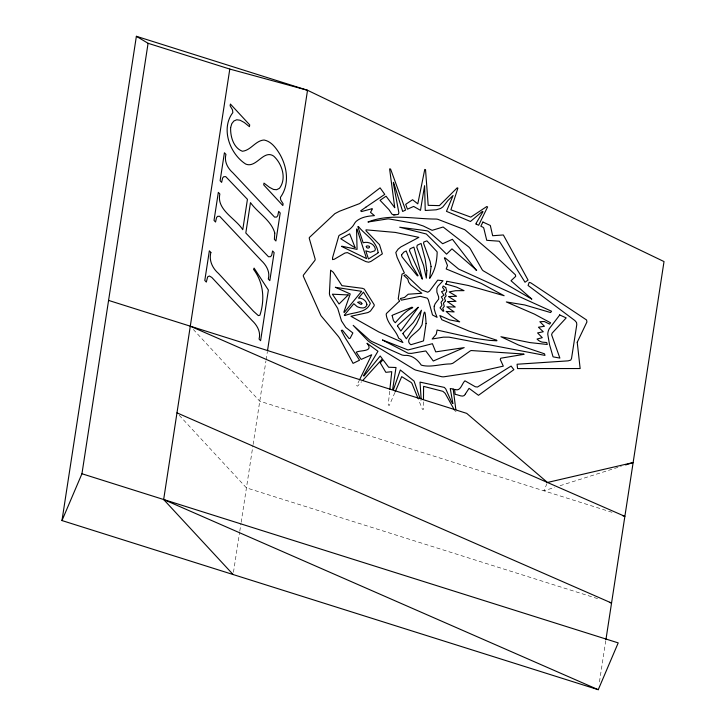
<?xml version="1.0" encoding="UTF-8"?>
<svg xmlns="http://www.w3.org/2000/svg" width="726" height="726" viewBox="0 0 726 726"><rect width="100%" height="100%" fill="white"/><g stroke="black" fill="none" stroke-linecap="round" stroke-linejoin="round"><path stroke-width="0.54" stroke-dasharray="3.63 2.72" d="M423.458 401.841L423.385 409.482L422.478 409.355L418.403 399.4M389.671 391.25L388.219 404.999L389.345 405.417L394.826 392.666M233.463 572.315L239.607 532.312M239.78 531.205L240.978 523.428M241.15 522.312L252.929 445.646M253.102 444.53L265.943 360.931M266.115 359.815L267.313 351.983M599.44 681.923L605.756 640.813M547.005 483.516L543.892 490.812L554.646 487.409M359.615 379.68L356.684 385.697L357.582 386.15L361.639 381.704M560.018 485.712L621.311 466.301M456.091 411.569L454.839 410.771M420.69 400.425L421.252 400.498M611.991 512.293L259.754 401.197L193.343 329.477M597.598 598.623L246.441 487.863L177.743 413.675"/><path stroke-width="1.09" d="M423.476 399.282L423.594 386.368L442.924 391.341L445.165 393.347L454.44 410.063M389.871 389.399L391.75 371.694L385.833 372.32L380.233 362.828L383.019 359.769L388.646 367.238L396.024 367.501L392.675 389.272M341.71 246.187L357.074 249.372L356.548 229.008L357.01 229.062L366.557 258.61L341.674 246.468M136.379 36.3L148.077 43.297L81.947 473.751L618.207 642.891L598.242 689.7L61.982 520.56L136.379 36.3L307.525 90.278L664.018 261.569L605.92 639.697M233.128 574.538L163.659 499.524L229.797 69.07L148.077 43.297M267.486 350.867L307.525 90.278L229.797 69.07M393.438 389.662L400.325 369.979L414.074 381.105L420.045 398.538M61.982 520.56L81.947 473.751M395.171 391.868L401.705 376.649L411.052 382.393A6.062 3.748 23.1 0 1 412.005 383.537L417.904 398.157M360.032 378.818L371.73 354.733L361.185 359.415A332.018 205.322 23.1 0 1 357.428 353.979L356.212 352.192C360.677 349.905 374.071 352.11 367.102 343.307M365.85 207.191L360.686 210.839L361.466 211.575L372.275 208.652A6.47 4.002 23.1 0 1 372.129 209.469L371.549 210.504A20.21 12.496 23.1 0 0 371.204 211.048L370.505 212.355L374.435 215.64C368.155 215.994 361.412 217.029 356.402 221.149A22.978 14.211 23.1 0 0 354.342 223.826C351.275 229.516 345.131 232.238 339.677 235.07A8.44 5.218 23.1 0 0 338.824 235.841L332.562 257.685L332.544 259.599L334.278 259.246L344.923 253.056L347.391 252.603L365.822 261.578L368.636 262.222L370.922 261.433L382.357 253.855L379.516 244.689L366.004 230.777L366.049 229.833L395.289 232.42L418.893 237.357L400.888 246.913L398.066 249.2L395.797 252.53L397.149 257.449L404.391 273.003L402.004 274.11L398.229 298.722L399.599 301.208A14.947 9.247 23.1 0 0 398.202 302.306L386.541 313.405A6.343 3.92 23.1 0 0 386.205 314.485C387.158 323.732 395.57 329.649 398.574 338.007A2.142 1.325 23.1 0 0 398.774 338.325L400.888 339.614L402.876 342.527L378.854 331.982L350.921 316.264L367.029 312.761A13.513 8.358 23.1 0 0 368.354 312.361L370.441 311.064L373.981 306.109A5.627 3.485 23.1 0 0 374.199 305.673L374.171 304.702L364.27 289.084L362.437 288.331L341.955 285.672L333.334 272.332L330.611 270.172L329.413 293.603A18.468 11.425 23.1 0 0 330.167 296.417L337.708 308.405L341.519 320.965L345.757 327.444L352.872 332.971L350.095 338.316L349.106 338.579L342.445 330.185L341.284 330.421A246.831 152.641 23.1 0 0 345.558 338.407L359.533 360.214L353.054 363.372L340.276 339.387A25.773 15.936 23.1 0 0 337.59 335.485L321.645 316.5A18.35 11.353 23.1 0 1 320.901 315.556L303.332 276.234A5.817 3.603 23.1 0 1 303.404 275.154L314.902 260.389A7.723 4.773 23.1 0 0 315.202 259.227L309.285 238.464A7.287 4.51 23.1 0 1 309.358 237.502L334.895 213.635L339.487 211.248L359.66 203.57L380.088 187.852L384.762 194.377L365.759 207.255M382.548 339.995L408.021 349.959L432.406 343.707L435.736 351.883L464.186 347.609L433.295 361.013L425.817 350.957L411.515 353.38L408.257 353.308L382.52 340.04M445.601 284.156A10.264 6.343 23.1 0 0 445.791 283.966L446.254 283.367A7.768 4.801 23.1 0 0 446.662 281.252L468.452 285.527L504.134 295.727L481.166 283.367L446.191 268.965L447.488 265.507L444.394 257.875L444.938 257.775L458.65 269.083L551.569 311.254L550.589 312.552L524.735 304.965L506.312 301.943L534.427 314.113L550.58 322.807L549.591 324.114L544.346 321.518L539.845 321.709L544.436 326.273L538.447 327.217L543.293 331.755L537.576 332.925L542.277 337.681L537.04 339.051L538.393 340.267A6.307 3.902 23.1 0 0 542.485 342.164L546.732 342.536L547.286 344.478L529.935 342.599L500.931 336.719L518.627 345.059L544.527 353.825L544.972 355.395L449.031 337.154L443.35 337.163L432.142 339.015L436.272 334.187L437.07 330.04L473.869 338.28L489.424 340.358L496.838 340.803L496.729 340.349M362.991 380.215L382.375 358.907L380.197 356.012L363.935 376.05L363.408 375.778L377.956 351.257L367.156 343.344M531.722 299.067L483.28 270.825A7.95 4.919 23.1 0 1 482.236 269.809L470.212 248.637A12.669 7.832 23.1 0 0 468.769 246.949L443.132 227.011L432.151 230.333L423.194 225.958L416.016 223.635L388.764 218.898A10.482 6.48 23.1 0 0 386.776 219.043L367.937 222.02C389.753 213.326 413.375 219.016 436.054 219.061A6.879 4.256 23.1 0 1 437.923 219.343L464.586 229.625A7.532 4.655 23.1 0 1 465.711 230.46L494.397 255.035L515.415 274.836L515.696 276.361L511.013 280.744L531.759 299.039M476.664 270.281L451.962 248.855L446.563 254.164L426.307 233.999L399.699 227.22L427.033 230.804A4.147 2.568 23.1 0 1 428.467 231.431L442.642 243.736L452.425 239.299L476.301 270.417M625.612 464.939L633.136 462.553L547.449 482.472L466.7 413.366L108.582 300.41M355.105 247.566L349.687 233.845L340.739 238.727L354.851 247.648M422.423 278.92L413.884 247.112L410.154 248.737L409.437 250.624L422.124 278.975M393.619 214.896L394.862 214.851M394.781 214.86L398.256 214.388L398.892 212.854L393.292 182.879A3.648 2.251 23.1 0 1 393.546 182.317L402.676 211.457L405.589 210.059L390.552 168.995L389.599 168.904L394.744 207.645M394.681 207.645L386.06 196.174L380.043 200.322A15.691 9.701 23.1 0 1 380.288 200.567L388.991 209.669L391.822 213.979A2.968 1.842 23.1 0 0 392.875 214.597L393.782 214.887M559.746 314.975L549.255 328.715A33.215 20.537 23.1 0 0 547.758 334.187L549.509 344.541L553.058 356.856L559.873 358.081L551.606 334.75L552.205 333.071L566.189 317.906L559.555 314.884M452.752 403.502L451.372 401.551A53.797 33.269 23.1 0 1 450.928 400.598L445.818 389.045L444.366 387.421L420 382.112L421.116 398.474M453.378 389.091L450.247 388.519L452.879 403.511M523.873 354.034L471.274 350.54A6.661 4.12 23.1 0 0 470.339 350.867L452.933 363.209A14.157 8.757 23.1 0 1 450.274 363.935C440.746 363.935 430.427 367.792 421.271 365.124C417.432 359.461 411.696 354.724 404.409 355.413A14.647 9.057 23.1 0 1 401.986 354.987L371.984 341.601A9.129 5.645 23.1 0 1 369.815 340.24L353.181 325.357L367.32 340.104A15.682 9.701 23.1 0 0 370.196 342.49L413.711 369.126A6.824 4.22 23.1 0 0 415.816 370.115L441.726 376.73A10.527 6.507 23.1 0 0 443.795 376.812L479.469 371.458L503.309 366.14L500.268 359.461L500.758 358.217L523.963 354.324M445.791 283.966L456.545 287.106L464.041 290.636L455.492 290.727L449.158 291.906L456.572 296.272L448.505 296.553L455.973 301.335L447.388 301.58L455.22 307.034L446.853 306.826L454.149 311.926L446.118 311.436L451.581 316.336L459.694 321.863L449.521 319.857L439.829 315.538L441.816 319.721L469.114 331.129L496.702 340.213M622.736 515.687L624.877 516.358L190.294 326.183M609.413 602.353L611.555 603.034L176.981 412.849M163.659 499.524L598.242 689.7M476.474 224.27L475.73 223.935L483.008 211.665L482.436 211.357L470.466 221.494L446.472 211.339L453.078 195.457L447.996 200.44L442.878 206.901L440.637 208.471L436.217 209.805L425.245 210.476L424.592 185.674L420.499 210.349L413.639 206.429L407.449 209.17L405.68 204.324L412.577 199.723L417.795 203.861L424.755 169.439L425.527 169.63L428.195 205.34L439.375 205.621L457.244 187.789L457.897 188.107L450.91 209.814L470.802 217.119L486.792 206.52L487.609 206.937L478.652 225.251L476.338 224.207M453.196 389.054L455.846 409.645M431.072 266.578L429.665 278.357C435.074 270.816 436.907 261.369 437.17 252.258A3.911 2.423 23.1 0 0 436.998 251.704L426.952 240.869L423.766 242.012L423.594 243.419L430.155 261.541L431.072 266.578M366.267 246.668C367.519 250.47 372.52 245.678 367.202 245.933A7.677 4.746 23.1 0 0 366.476 246.159L366.267 246.668M274.773 233.028L274.392 239.344L275.916 240.987L280.209 213.008L278.693 211.366L277.74 215.686L276.66 217.056L274.591 217.119L232.892 172.824C227.646 168.25 224.016 161.426 225.94 154.402L224.416 152.75L220.114 180.729L221.639 182.38L222.592 178.07L223.653 176.736L225.741 176.627L247.439 199.323L242.765 229.715C235.723 218.399 216.303 209.887 219.851 194.005L218.335 192.354L214.025 220.386L215.549 222.029L216.502 217.709L217.573 216.339L219.642 216.275L261.387 260.616C266.415 265.289 270.253 271.969 268.302 278.993L269.818 280.644L274.129 252.612L272.604 250.969L271.651 255.325L270.58 256.659L268.502 256.768L245.815 233.001L250.479 202.608C257.857 213.045 271.179 220.223 274.773 233.028M230.65 127.486C230.224 136.252 233.4 147.913 242.393 151.253C250.951 150.382 255.507 140.526 264.073 140.018C271.297 141.398 275.944 147.922 279.592 153.785C287.315 166.989 289.792 184.368 280.399 197.408L280.726 199.986L283.122 203.779L282.841 205.558L263.71 184.894L263.983 183.115L269.464 187.308L273.493 189.441L276.633 189.713L279.446 188.315C286.906 178.623 282.078 163.659 273.648 156.081C263.502 149.193 256.351 168.614 245.706 164.049C229.906 153.957 220.432 128.693 232.837 112.63L232.511 109.898L230.133 105.842L230.414 104.054L249.708 124.89L249.435 126.678L244.263 122.503L240.106 120.235L236.74 119.772L233.899 120.988L231.803 123.638L230.65 127.486M335.394 287.324L350.231 293.948L343.825 312.207L344.278 312.416L361.621 291.308L335.394 287.324M426.806 270.68L426.334 278.103L423.612 265.489L416.806 247.257L417.259 245.225L421.062 243.446L425.191 259.209L426.806 270.68M426.062 323.424L423.548 340.666A3.185 1.969 23.1 0 1 423.222 341.002L410.871 344.732C402.758 338.788 419.201 332.091 421.053 326.382A12.224 7.559 23.1 0 0 422.187 324.05C424.129 309.839 425.1 306.744 426.062 323.424M445.483 300.791L443.423 303.187L444.285 306.327L442.733 308.287L443.813 311.018L443.105 311.336L440.029 307.851L441.871 305.464A3.73 2.305 23.1 0 0 441.78 304.829L441.018 302.315L443.014 299.802L441.372 296.889L444.013 295.183L441.544 291.661L444.739 290.391L442.506 287.36L443.25 285.999L445.982 287.75A5.627 3.485 23.1 0 0 446.327 289.474L446.744 291.344L445.328 293.658L446.172 295.899L444.448 297.896L445.483 300.791M397.494 325.938L400.861 331.02L418.339 307.27A9.266 5.726 23.1 0 1 417.976 307.388L397.648 325.457A3.285 2.033 23.1 0 0 397.494 325.938M402.948 333.67L406.342 338.77L416.597 323.714L419.61 317.253L421.452 310.22L413.266 322.589L403.42 332.789A5.617 3.476 23.1 0 0 403.121 333.198L402.948 333.67M366.893 304.375L366.621 305.755L365.024 307.352A6.997 4.329 23.1 0 1 362.446 307.924L360.332 307.715A10.382 6.416 23.1 0 1 357.11 306.635L353.825 303.731L344.315 315.166L344.923 315.583C353.399 311.881 366.294 313.469 370.296 303.459A2.84 1.761 23.1 0 0 370.142 303.032L363.463 292.142L358.481 298.132C362.229 297.841 366.358 300.528 366.893 304.375M577.224 342.264L580.147 368.536L517.547 368.581L517.084 364.243L568.113 360.858L570.718 360.114L571.516 358.526L576.789 324.604L576.535 322.507L574.874 320.565L528.092 285.481L529.154 282.396L530.67 282.768L586.572 319.985L586.926 321.963L577.224 342.264M434.221 306.19L434.193 308.868L435.482 313.333A91.893 56.828 23.1 0 1 436.29 315.374L437.106 317.38L432.514 314.966L428.494 300.437A13.839 8.558 23.1 0 0 428.186 299.539L427.16 298.123L420.254 296.317L401.333 300.165L400.398 298.513L404.509 297.46L408.221 294.221L421.842 293.277L410.653 284.864L408.684 282.196L407.758 279.011L403.91 275.508L405.689 274.691L421.761 289.992L427.759 292.233L429.493 291.144L437.751 280.136L443.005 280.744L437.832 286.398L436.852 288.521L436.889 292.179L438.604 296.707L438.695 299.067L435.119 303.767L434.221 306.19M401.505 254.971L401.995 256.768L405.326 261.015L417.341 275.826L418.076 275.753L411.524 264.863L406.206 250.96L403.837 252.14L401.505 254.971M210.867 252.466C208.752 260.443 212.482 268.266 218.49 273.457L253.546 311.318L258.356 315.619L259.908 315.211C264.954 299.702 263.647 282.668 253.565 269.382L254.091 268.103L268.375 290.046L260.598 340.703L259.073 339.051C261.006 332.009 257.158 325.266 252.122 320.583L211.82 277.45L209.369 275.989L207.654 276.86L206.32 282.087L204.796 280.445L209.351 250.824L210.867 252.466M378.128 252.566L378.092 252.775A2.169 1.343 23.1 0 1 377.919 253.056L368.454 258.964L365.786 250.806L370.369 252.258L374.571 250.897A7.079 4.374 23.1 0 0 375.306 248.891C374.435 243.773 367.628 241.214 363.154 242.774L357.854 226.576L358.426 226.539C365.205 235.042 376.622 240.887 378.128 252.566M392.158 315.619L393.365 320.32A8.875 5.49 23.1 0 0 395.316 322.707C400.471 317.035 405.48 310.728 412.767 307.715L412.032 307.171L392.739 315.075A3.303 2.042 23.1 0 0 392.385 315.32L392.158 315.619M361.92 303.74L361.584 304.085A3.848 2.378 23.1 0 1 360.813 304.339L357.6 302.279L359.915 301.807L361.04 302.406A3.694 2.287 23.1 0 1 361.63 303.096L361.92 303.74M482.899 222.038L480.839 226.24L482.844 227.156A2.786 1.724 23.1 0 1 483.761 228.046L486.738 240.315L499.279 241.214L500.368 242.829A39.885 24.666 23.1 0 1 500.886 243.627L525.007 282.223L528.074 280.082L503.345 234.961L492.664 235.723L490.322 225.477L482.899 222.038M465.43 393.882C463.651 398.465 458.478 394.527 455.184 394.39L454.54 389.354A8.912 5.509 23.1 0 1 455.102 389.508C460.72 391.641 461.763 383.664 464.93 380.823L475.33 386.776L477.49 387.031L511.104 366.058L513.863 369.679L478.479 395.307L469.069 388.337L465.43 393.882M348.217 294.947L339.051 303.994L332.381 294.193L348.217 294.947"/></g></svg>
